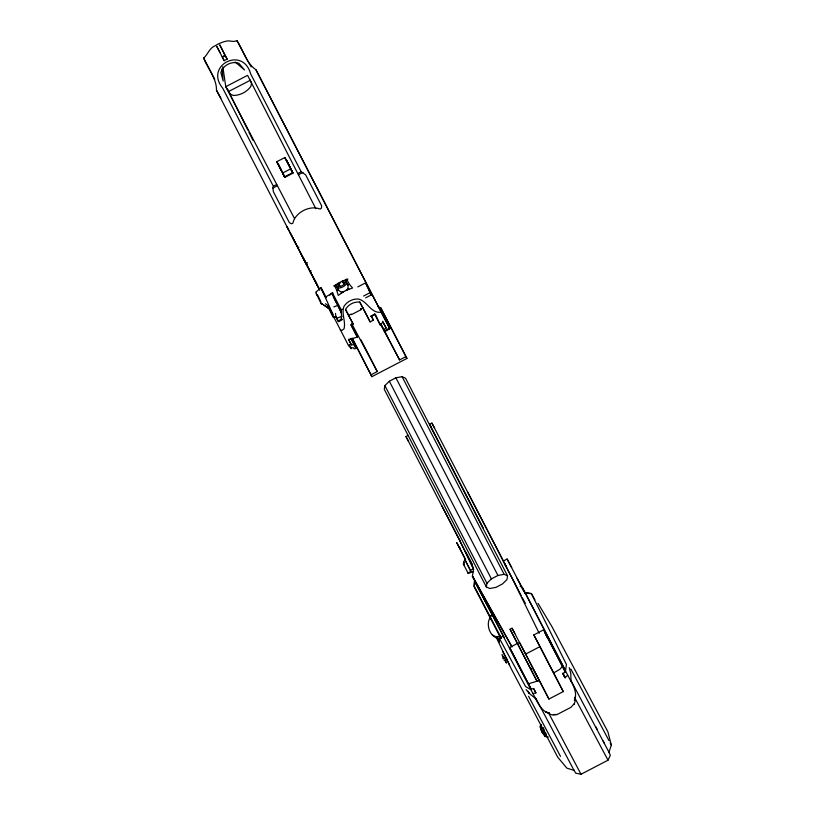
<?xml version="1.0" encoding="UTF-8"?>
<svg xmlns="http://www.w3.org/2000/svg" width="815" height="815" viewBox="0 0 815 815"><rect width="100%" height="100%" fill="white"/><g stroke="black" fill="none" stroke-linecap="round" stroke-linejoin="round"><path stroke-width="1.22" d="M336.901 290.741L338.256 295.407L343.777 291.587C340.344 293.288 337.746 289.6 336.819 286.748L339.02 285.902L340.161 286.625L344.164 284.537L344.195 283.202L346.161 281.888C347.903 284.292 349.543 288.51 346.161 290.354L352.559 288.011L349.37 284.252M329.912 295.173L331.145 293.186L332.602 293.125L341.179 309.751C340.731 313.663 343.502 319.796 338.429 321.63L335.974 316.872L333.875 317.585L333.559 316.852M492.912 615.773L474.401 581.126L474.024 586.494L500.909 638.522C490.701 639.5 485.241 625.044 490.11 617.648M332.663 292.585L332.551 294.898M545.806 711.994L549.402 713.42C540.243 710.833 537.065 701.022 532.918 693.524L474.687 580.973L474.279 586.362L501.368 638.165M473.535 571.57L468.258 573.444L463.358 563.99L464.988 558.672L456.726 542.627L465.62 559.599M319.551 289.824L216.474 90.17C216.749 78.525 207.703 68.623 203.679 58.099C207.978 54.361 209.374 47.891 215.354 45.66A15.689 6.632 -27.3 0 1 228.2 40.862L233.834 41.453L237.033 40.75L248.28 61.899M486.932 603.446L472.405 576.164L473.546 569.257L471.62 563.664L405.972 436.534L408.06 435.404M332.805 314.05L320.927 287.705L316.179 291.913L315.986 293.094L321.263 303.883L322.037 304.066L321.12 303.19L329.566 308.956L333.416 317.3L336.004 316.872L338.123 321.029L342.025 319.001M384.884 385.617L384.272 389.295L486.321 586.943L489.754 588.511L495.938 587.36L502.509 583.937L506.961 579.567L507.572 575.879L405.534 378.231L402.09 376.673L395.907 377.824L389.336 381.237L384.884 385.617L486.932 583.265L486.321 586.943M306.552 264.305L306.898 262.42M336.188 285.128C329.005 288.581 341.261 281.47 342.707 280.9L344.164 284.537M574.636 700.238C578.018 690.977 571.376 682.532 567.454 674.647L522.303 587.432L520.113 586.26M272.923 188.041L273.351 186.228L222.77 88.254C203.954 65.648 242.89 45.477 250.602 73.778L301.183 171.741L305.656 174.858L321.599 205.726L321.477 208.008L320.173 209.109C309.924 204.789 295.081 212.44 292.819 223.33L291.21 223.758L289.305 222.526L273.361 191.657L272.923 188.041L277.395 185.708L294.46 218.451M574.147 704.506L575.298 700.442M306.379 264.315L306.868 262.685M547.568 736.689L544.96 735.864L541.618 731.473L540.151 726.481L540.661 724.8M548.261 737.137L545.296 736.495L541.944 732.125L540.386 727.153L541.18 724.555M574.31 700.217L575.522 696.397M537.992 603.324L551.816 626.409L607.847 731.666L611.321 745.053L608.968 752.204L570.857 680.291M298.259 248.585L298.779 247.026M573.658 769.645L575.685 773.15L581.003 774.25L608.01 760.201L610.343 755.311L608.632 751.511M310.362 272.037L311.004 270.702M349.329 344.48L351.01 347.944L353.516 347.771L354.056 348.81L356.124 348.494L354.087 344.633L351.438 344.888L348.606 339.498L357.398 337.145L350.949 324.879L353.18 324.095L345.519 309.456A14.66 14.466 -25.2 0 1 359.751 302.059L370.142 321.884L373.402 320.193L371.385 316.342L375.002 313.907L370.876 316.434L374.798 314.57L380.361 325.154L382.907 321.945L386.086 327.987L383.59 329.668L384.69 331.746L389.784 328.679L255.89 69.672C246.212 63.203 243.227 50.143 237.033 40.75M491.18 619.614L489.489 616.323L490.06 615.559L491.965 615.702M553.517 673.017L533.835 634.916L543.697 629.791L562.411 666.436L559.915 669.268L553.517 673.017L563.277 691.578L548.923 699.046L512.044 628.212L510.068 629.241L530.626 669.064L537.034 681.248L539.123 680.423L532.674 668.157L530.626 669.064M574.157 703.773L570.958 707.328L557.287 714.439L552.539 715.02L549.188 713.859M567.688 675.105L565.08 677.805L562.707 673.353M486.932 583.265L491.374 578.884L497.945 575.471L504.128 574.32L507.572 575.879M321.405 303.761L321.945 303.873M333.804 306.909L337.705 305.411L341.505 312.96L337.889 305.034M224.125 60.687L222.363 57.05L223.626 56.082L225.154 55.603L227.141 59.118L224.125 60.687L216.77 46.435L219.989 52.435M546.936 637.147L544.868 632.501L565.335 671.978L562.931 673.72L565.08 677.805L563.012 673.159M344.103 283.202C346.762 279.851 347.098 284.404 344.99 285.464A5.522 2.333 -27.3 0 1 340.476 287.817C338.419 288.938 334.761 286.116 339.071 285.821L340.161 286.625M502.03 654.313L503.242 658.764L505.667 657.369M326.01 297.699L325.562 297.017L331.44 293.583M337.074 287.043L338.378 289.508L337.074 287.043L339.02 285.902L340.059 286.248L338.531 283.284M334.181 285.545L334.659 286.034L338.154 284.048L338.011 283.345M338.439 289.855L336.972 290.66L334.659 286.034M506.624 659.264L504.169 660.598L507.164 659.111M222.363 57.05L225.154 55.603L219.765 44.835L227.141 59.118M290.7 168.837L292.636 172.688L284.537 176.896L276.723 161.757L284.822 157.55L290.242 167.676L286.085 159.333L293.003 173.126L284.914 177.334L282.611 173.055L290.7 168.837L293.003 173.126M273.351 186.228L276.743 184.465L277.395 185.708M276.743 184.465L225.775 86.685L247.597 75.337L297.77 173.524L301.183 171.741M297.77 173.524L298.443 174.756L302.936 172.423M347.954 279.107L342.707 280.9M337.695 284.252L340.701 282.693M341.027 293.023L348.912 288.918M357.826 286.9L365.528 282.887L371.294 294.908L365.65 297.842M363.592 296.039L370.122 292.636L368.655 289.58M341.179 309.751L342.31 309.17M348.463 315.466L351.214 314.03L351.52 314.621L360.953 309.71L360.525 308.814M370.142 321.884L362.94 307.938L360.648 309.13L360.953 309.71M338.429 321.63L342.331 319.592M377.549 306.481L380.748 307.805L406.94 358.437L371.874 376.673L371.008 374.798L377.264 371.538L361.055 339.947M380.585 324.176L399.574 359.935L405.952 356.613L406.94 358.437M464.54 558.907L470.398 570.327L473.321 568.809L473.627 569.4M514.785 583.499L503.293 561.25L507.083 558.876L511.667 567.566M499.941 635.506L499.799 636.413L495.703 636.678L492.443 634.814M497.507 637.666L499.391 642.118L499.289 638.227L503.303 636.138M532.918 693.524L535.934 692.933L533.652 688.624L531.136 689.062L509.62 647.518L518.391 642.954M503.242 658.764L506.258 657.318M519.491 642.383L525.695 654.048L540.05 646.58L563.277 691.578M543.208 727.55L544.664 731.269M222.821 66.718L225.775 86.685L228.648 91.484L250.317 80.267M430.982 426.836L429.637 424.218L431.909 423.087L434.527 427.936M470.398 570.327L470.897 571.437L467.993 572.976L468.258 573.454M347.761 285.005L349.258 284.262L346.711 279.036M343.186 281.43L346.823 279.708M346.253 282.265L347.506 284.761L346.253 282.265L344.195 283.202L343.92 284.241L342.382 281.277M255.89 69.672L389.784 328.679L384.181 330.737L384.69 331.746M336.921 318.186L342.055 316.302M344.694 280.615L345.244 280.411M539.194 680.566L528.365 683.816M489.489 616.323L492.8 615.345L504.078 637.198M386.819 329.372L389.784 328.679M553.365 714.551L556.788 714.551M332.102 314.264L333.101 314.325M381.114 312.216C370.774 313.724 367.412 300.816 358.172 299.024A15.037 13.906 -26.6 0 0 343.93 306.44C341.23 313.897 346.008 321.446 344.022 328.893L342.117 330.248L340.313 330.055M531.38 593.524L525.145 592.536L565.518 670.755L566.466 664.582L531.38 593.524L534.874 599.83M525.268 592.79L531.482 593.789M545.755 711.892L549.585 713.145M323.891 305.228L329.311 308.956L333.019 316.882M325.501 303.761L327.569 305.35L331.99 313.806M535.73 698.669L529.414 693.555L526.072 689.602M235.178 62.011L244.51 69.998L238.775 63.173C231.399 60.982 223.269 65.159 220.865 72.494L223.198 81.082L222.057 68.837M502.794 651.582L505.871 657.522M545.296 736.495L542.882 731.992M509.63 665.06L506.777 659.315M529.129 693.056L529.424 693.524L527.977 691.161M570.816 669.003L608.988 740.58M371.294 294.908L370.122 292.636M463.521 562.136L464.183 563.196L463.837 564.887L463.358 563.99M487.625 605.504L492.688 613.827M475.756 582.419L472.405 576.164L511.728 646.427M248.87 62.898L251.234 66.901M340.823 310.749L331.909 293.4L332.316 294.083M472.405 576.164L512.044 646.978M227.528 89.314L230.105 94.061L233.406 95.477C240.262 95.365 246.884 91.963 250.898 86.38L251.55 82.896L250.215 80.298M510.068 629.241L537.034 681.248M509.62 647.518L531.136 689.062M608.01 760.201L574.697 697.599M345.519 309.456L353.18 324.095M581.003 774.25L548.464 712.707M359.751 302.059L362.94 307.938M512.044 628.212L514.825 633.377M203.679 58.099L214.753 79.34M405.972 436.534L408.59 441.394M216.474 90.17L220.875 98.35M459.334 547.069L459.731 547.802M316.179 291.913L316.475 292.463M502.865 655.851L504.22 658.367M523.342 590.386L517.077 578.293M431.909 423.087L521.162 595.551M522.344 597.772L525.318 603.334M351.652 323.545L377.264 371.538M528.578 696.255L560.506 756.391M522.303 587.432L525.41 593.269M533.835 634.916L540.05 646.58M290.293 233.141L298.433 248.575M300.409 252.742L307.326 265.792M302.396 256.593L316.363 283.304M309.14 269.663L319.796 289.977M499.289 638.227L525.614 686.587L530.952 689.684M298.443 174.756L315.853 208.721M297.21 246.201L287.084 226.947L288.296 229.28M292.891 238.194L305.33 261.931M303.16 258.08L310.535 272.027M310.984 273.219L317.279 285.087M312.817 276.784L319.276 288.948M276.723 161.757L282.153 171.883L281.888 171.262M535.924 698.486L574.035 770.379L566.904 768.158L557.715 757.166L511.005 668.351L496.192 637.228M562.411 666.436L565.335 671.978M504.617 563.654L506.074 566.425M324.757 295.01L321.416 288.673L325.949 297.455M333.254 296.741L337.705 305.411M350.236 346.467L351.408 348.688L348.555 345.652L333.376 316.261M545.255 732.4L546.437 734.651M525.033 593.351L507.225 559.202M380.87 323.922L383.203 328.425M384.955 331.807L399.574 359.935M467.708 492.209L503.15 560.608M441.822 505.748L459.935 540.579M473.321 568.809L459.935 540.956M350.858 338.327L356.124 348.494M329.25 308.355L330.218 310.209M489.805 609.009L492.678 614.571M330.778 311.299L331.899 313.459M543.829 733.653L540.386 727.153M610.17 742.822L611.321 745.053M380.748 307.805L405.952 356.613M595.969 726.98L597.13 729.231M603.212 741.049L604.363 743.28M382.612 321.273L386.086 327.987M504.882 563.97L506.614 567.322M380.687 324.034L383.59 329.668M429.637 424.218L483.285 528.13M371.182 315.894L373.402 320.193M402.09 376.673L504.128 574.32M284.822 157.55L292.636 172.688M395.907 377.824L497.945 575.471M389.336 381.237L491.374 578.884M338.154 284.048L339.071 285.821M525.695 654.048L548.923 699.046M350.98 324.727L357.398 337.145M468.034 556.38L465.823 552.091M469.97 560.017L472.231 564.408M533.621 688.451L535.934 692.933M352.121 338.245L371.008 374.798M351.194 339.04L354.087 344.633M480.341 591.395L492.617 615.172M348.535 339.264L351.438 344.888M329.341 308.437L332.917 315.374M505.382 660.996L506.258 662.707M468.431 557.154L469.216 558.703M459.466 547.344L459.976 548.342M352.457 338.571L371.874 376.673M464.998 559.834L470.897 571.437M336.493 302.477L334.7 298.922M505.055 660.17L506.512 663.043M284.914 177.334L277.997 163.54L281.358 170.192M282.611 173.055L284.537 176.896M327.569 305.472L331.858 314.009M228.648 91.484L247.831 130.033M248.962 132.295L252.905 140.231M514.632 583.326L539.194 633.296M317.667 295.05L320.855 301.672M368.156 288.265L365.528 282.887M321.915 289.692L323.657 293.359M321.823 289.661L320.927 287.705M375.623 314.722L380.361 325.154M469.063 558.591L472.832 567.24M543.697 629.791L544.481 631.594M316.383 293.726L316.943 295.071M336.004 316.872L335.444 313.398M569.227 667.607L570.795 673.516L571.02 681.116"/></g></svg>
